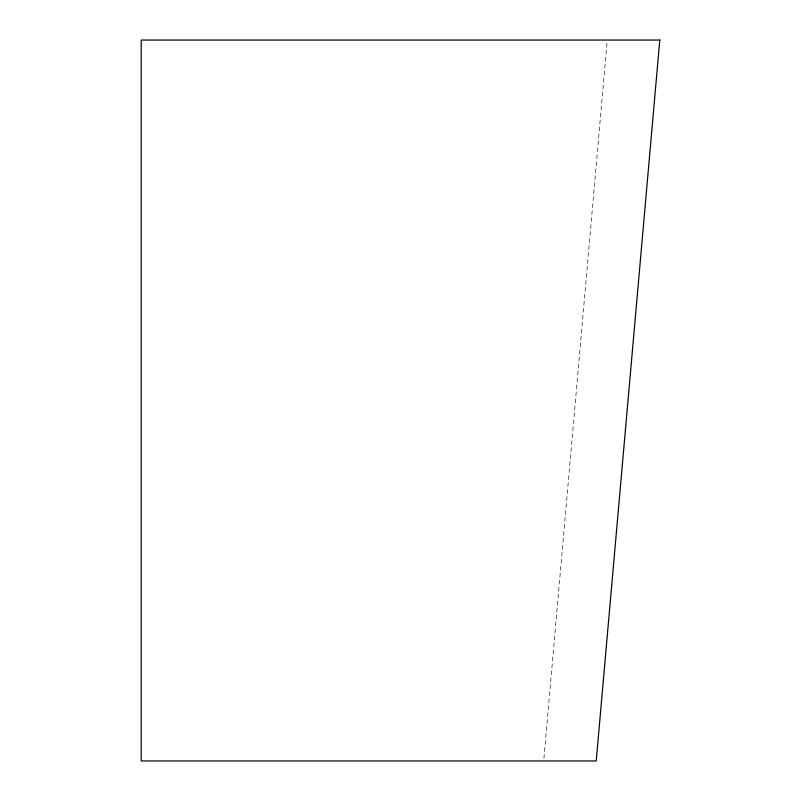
<?xml version="1.0" encoding="UTF-8"?>
<svg xmlns="http://www.w3.org/2000/svg" width="801" height="801" viewBox="0 0 801 801"><rect width="100%" height="100%" fill="white"/><g stroke="black" fill="none" stroke-linecap="round" stroke-linejoin="round"><path stroke-width="0.6" stroke-dasharray="4 3" d="M543.909 758.457L607.028 42.543"/><path stroke-width="1.2" d="M659.794 40.05L596.234 760.95L141.206 760.95L141.206 40.05L659.794 40.05"/></g></svg>
